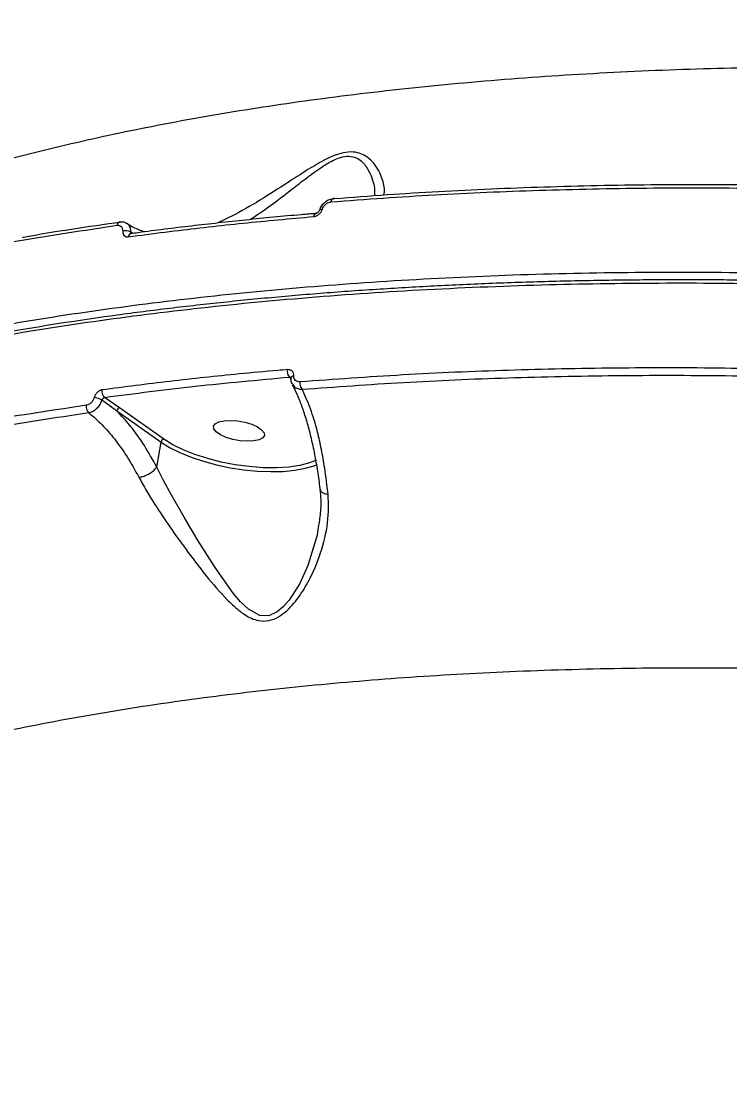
# Model space of a CAD drawing. Header units: millimetres. Extents: x -6028 to 5958, y -6064 to 4137.
# Drawn here: x -125.7 to -2.7, y -470.3 to -283.5 of the extents above; entities that cross this region are included whole.
import ezdxf

# ---------------------------------------------------------------- set-up
doc = ezdxf.new("R2010")
doc.units = ezdxf.units.MM
for name, color, linetype in [('DIKOM_ОБЪЕКТ', 7, 'Continuous'), ('DIKOM_РАЗМЕР_ЗОНА', 7, 'Continuous'), ('DIKOM_РАЗМЕР_ОБЪЕКТА', 7, 'Continuous')]:
    doc.layers.add(name, color=color, linetype=linetype)
doc.styles.add('style1', font='arial.ttf', dxfattribs={"width": 0.8})
doc.dimstyles.new('1-50', dxfattribs={"dimtxt": 300, "dimasz": 200, "dimexe": 100, "dimexo": 0, "dimgap": 100, "dimtad": 1, "dimtxsty": 'style1', "dimcen": 200, "dimclrd": 7, "dimclre": 7, "dimclrt": 7, "dimadec": 1, "dimazin": 2, "dimtfac": 1, "dimtmove": 0, "dimatfit": 2, "dimfxl": 0, "dimlwd": 25, "dimlwe": 18, "dimarcsym": 0})

# ---------------------------------------------------------------- blocks, each defined once
blk = doc.blocks.new('*D9')
at = {"layer": 'Defpoints', "color": 0, "transparency": 16777216}
for p in [(-6027.56, 1459.58), (4556.58, 1382.7), (4556.58, -5964.37)]:
    blk.add_point(p, dxfattribs=at)
at = {"layer": 'DIKOM_РАЗМЕР_ЗОНА', "color": 7, "lineweight": 18, "transparency": 16777216}
for p, q in [((-6027.56, 1459.58), (-6027.56, -6064.37)), ((4556.58, 1382.7), (4556.58, -6064.37))]:
    blk.add_line(p, q, dxfattribs=at)
at = {"layer": 'DIKOM_РАЗМЕР_ЗОНА', "color": 7, "lineweight": 25, "transparency": 16777216}
blk.add_line((-5827.56, -5964.37), (4356.58, -5964.37), dxfattribs=at)
at = {"layer": 'DIKOM_РАЗМЕР_ЗОНА', "color": 7, "transparency": 16777216}
for points in [[(-5827.56, -5931.03), (-5827.56, -5997.7), (-6027.56, -5964.37)], [(4356.58, -5931.03), (4356.58, -5997.7), (4556.58, -5964.37)]]:
    blk.add_solid(points, dxfattribs=at)
at = {"layer": 'DIKOM_РАЗМЕР_ЗОНА', "color": 7, "transparency": 16777216, "insert": (157.08, -5711.2), "char_height": 300, "attachment_point": 5, "style": 'style1'}
blk.add_mtext('10600', dxfattribs=at)
blk = doc.blocks.new('*D12')
at = {"layer": 'Defpoints', "color": 0, "transparency": 16777216}
for p in [(3056.58, 1987.9), (-4027.97, 676.5), (3056.58, -3714.77)]:
    blk.add_point(p, dxfattribs=at)
at = {"layer": 'DIKOM_РАЗМЕР_ОБЪЕКТА', "color": 7, "lineweight": 18, "transparency": 16777216}
for p, q in [((3056.58, 1987.9), (3056.58, -3814.77)), ((-4027.97, 676.5), (-4027.97, -3814.77))]:
    blk.add_line(p, q, dxfattribs=at)
at = {"layer": 'DIKOM_РАЗМЕР_ОБЪЕКТА', "color": 7, "lineweight": 25, "transparency": 16777216}
blk.add_line((-3827.97, -3714.77), (2856.58, -3714.77), dxfattribs=at)
at = {"layer": 'DIKOM_РАЗМЕР_ОБЪЕКТА', "color": 7, "transparency": 16777216}
for points in [[(-3827.97, -3681.44), (-3827.97, -3748.11), (-4027.97, -3714.77)], [(2856.58, -3681.44), (2856.58, -3748.11), (3056.58, -3714.77)]]:
    blk.add_solid(points, dxfattribs=at)
at = {"layer": 'DIKOM_РАЗМЕР_ОБЪЕКТА', "color": 7, "transparency": 16777216, "insert": (20, -3461.6), "char_height": 300, "attachment_point": 5, "style": 'style1'}
blk.add_mtext('7100', dxfattribs=at)

msp = doc.modelspace()

# ---------------------------------------------------------------- linework, layer by layer
at = {"layer": 'DIKOM_ОБЪЕКТ', "color": 7, "linetype": 'Continuous', "lineweight": 15}
for p, q in [((-106.39, -320.265), (-106.691, -320.062)), ((-106.691, -320.3), (-106.681, -320.298)), ((-79.14, -345.249), (-78.839, -345.726)), ((-108.663, -350.583), (-111.265, -348.763)), ((-109.151, -351.086), (-101.456, -356.539)), ((-100.969, -356.036), (-108.663, -350.583)), ((-102.196, -360.854), (-101.456, -356.539)), ((-74.112, -371.039), (-74.136, -371.227))]:
    msp.add_line(p, q, dxfattribs=at)
at = {"layer": 'DIKOM_ОБЪЕКТ', "color": 7, "linetype": 'Continuous', "lineweight": 15, "flags": 128}
for points in [[(-73.872, -316.197), (-73.855, -316.167), (-73.812, -316.132), (-73.745, -316.106), (-73.657, -316.09), (-73.55, -316.085), (-73.427, -316.09)], [(-108.578, -318.296), (-108.589, -318.296), (-108.626, -318.3)], [(-78.388, -345.021), (-78.518, -345.058), (-78.632, -345.105), (-78.727, -345.159), (-78.799, -345.219), (-78.848, -345.285), (-78.872, -345.353), (-78.874, -345.373)], [(-83.505, -355.384), (-83.802, -355.807), (-84.433, -356.129), (-85.347, -356.326), (-86.471, -356.381), (-87.712, -356.289), (-88.972, -356.058), (-90.147, -355.708), (-91.142, -355.265), (-91.877, -354.766), (-92.292, -354.252), (-92.354, -353.764), (-92.058, -353.341), (-91.427, -353.019), (-90.512, -352.822), (-89.389, -352.767), (-88.147, -352.859), (-86.888, -353.089), (-85.713, -353.44), (-84.717, -353.883), (-83.982, -354.382), (-83.567, -354.896), (-83.505, -355.384)], [(-101.456, -356.539), (-99.965, -357.467), (-98.216, -358.343), (-96.247, -359.148), (-94.101, -359.864), (-91.823, -360.476), (-89.463, -360.971), (-87.073, -361.338), (-84.702, -361.57), (-82.402, -361.66), (-80.223, -361.607), (-78.212, -361.414), (-76.412, -361.082), (-74.861, -360.621), (-74.338, -360.41)], [(-74.447, -359.686), (-75.654, -360.156), (-77.338, -360.582), (-79.275, -360.863), (-81.42, -360.993), (-83.721, -360.97), (-86.123, -360.793), (-88.568, -360.466), (-90.998, -359.999), (-93.355, -359.402), (-95.581, -358.688), (-97.624, -357.876), (-99.434, -356.985), (-100.969, -356.036)], [(-74.136, -371.227), (-74.329, -372.7), (-75.933, -377.948), (-77.363, -381.089), (-79.194, -383.971), (-80.164, -385.093), (-81.261, -386.02), (-82.748, -386.686), (-84.277, -386.64), (-86.268, -385.547), (-87.637, -384.251), (-88.902, -382.759), (-92.072, -378.318), (-95.108, -373.494), (-97.46, -369.581), (-99.716, -365.635), (-101.019, -363.219), (-102.198, -360.862), (-102.198, -360.86), (-102.198, -360.86)]]:
    msp.add_lwpolyline(points, dxfattribs=at)
at = {"layer": 'DIKOM_ОБЪЕКТ', "color": 7, "linetype": 'Continuous', "lineweight": 15}
for centre, radius, start, end in [((-71.304, -314.831), 0.63, 109.52961, 179.73268), ((-71.486, -314.553), 0.317, 53.44016, 95.23342), ((-74.329, -317.369), 0.614, 106.27832, 180.4803), ((-108.434, -318.918), 0.647, 107.33108, 177.8733), ((-107.594, -321.621), 1.802, 59.93614, 106.73359), ((-106.508, -320.912), 0.637, 105.87913, 178.51008), ((-78.068, -344.253), 1.464, 167.89136, 222.91461), ((-75.813, -346.386), 1.511, 168.37745, 220.26294), ((-113.274, -351.902), 3.108, 59.40869, 86.22117), ((-110.367, -347.74), 1.361, 168.49934, 228.72837), ((-113.082, -350.404), 1.381, 169.01259, 226.9172), ((-108.548, -351.183), 0.611, 100.8983, 170.80425), ((-100.853, -356.636), 0.611, 100.90121, 170.80105)]:
    msp.add_arc(centre, radius, start, end, dxfattribs=at)
for points, knots in [([(317.601, -339.173), (311.985, -337.403), (300.746, -333.862), (283.418, -328.869), (265.802, -324.126), (247.666, -319.608), (229.039, -315.335), (209.953, -311.332), (190.713, -307.666), (170.813, -304.255), (150.293, -301.146), (129.209, -298.385), (107.985, -296.046), (86.691, -294.154), (65.401, -292.73), (44.609, -291.806), (24.375, -291.374), (4.744, -291.412), (-14.627, -291.922), (-33.659, -292.923), (-52.274, -294.425), (-70.048, -296.393), (-86.939, -298.808), (-102.929, -301.644), (-118.291, -304.948), (-132.945, -308.729), (-146.821, -312.987), (-158.769, -317.322), (-168.985, -321.619), (-177.703, -325.792), (-185.802, -330.21), (-193.21, -334.868), (-199.103, -339.037), (-202.237, -341.73), (-203.395, -342.725)], [0, 0, 0, 0, 0.0295642, 0.0591639, 0.0887634, 0.1183277, 0.1491042, 0.1799209, 0.2107373, 0.2415138, 0.2749769, 0.3084656, 0.3419286, 0.3763689, 0.4108376, 0.445278, 0.4786302, 0.5120083, 0.5453605, 0.5796859, 0.6140396, 0.6483649, 0.6816381, 0.7149368, 0.7482098, 0.7824526, 0.8167234, 0.8509663, 0.8775442, 0.9041221, 0.9309122, 0.9577022, 0.9843673, 1, 1, 1, 1]), ([(-62.785, -313.668), (-62.778, -313.646), (-62.55, -312.973), (-62.786, -311.335), (-63.668, -309.121), (-64.978, -307.541), (-66.155, -306.702), (-67.334, -306.216), (-68.853, -306.086), (-70.613, -306.466), (-72.356, -307.182), (-74.515, -308.329), (-77.09, -309.937), (-80.693, -312.297), (-84.945, -314.996), (-88.848, -317.221), (-91, -318.187), (-91.61, -318.46)], [0, 0, 0, 0, 0.0039678, 0.123225, 0.2460425, 0.3220454, 0.3605916, 0.400001, 0.4453798, 0.4857427, 0.5246759, 0.5651444, 0.6359825, 0.7083665, 0.8280372, 0.9513349, 1, 1, 1, 1]), ([(-85.91, -317.843), (-85.129, -317.328), (-82.891, -315.85), (-79.709, -313.399), (-76.45, -310.852), (-74.033, -309.072), (-72.077, -307.854), (-70.542, -307.15), (-69.1, -306.799), (-67.791, -306.994), (-66.82, -307.56), (-65.862, -308.529), (-64.887, -310.307), (-64.279, -312.259), (-64.383, -313.461), (-64.411, -313.788)], [0, 0, 0, 0, 0.082589, 0.2367573, 0.3255621, 0.4141108, 0.4727105, 0.5072269, 0.5525802, 0.603867, 0.6499382, 0.6962226, 0.7898875, 0.9429076, 1, 1, 1, 1]), ([(12.206, -312.075), (5.817, -311.973), (-6.962, -311.767), (-25.754, -311.969), (-44.214, -312.557), (-59.372, -313.384), (-68.273, -314.066), (-71.297, -314.298)], [0, 0, 0, 0, 0.2203109, 0.440622, 0.6630847, 0.8855471, 1, 1, 1, 1]), ([(-71.935, -314.828), (-68.904, -314.596), (-60.039, -313.917), (-44.965, -313.093), (-26.529, -312.501), (-7.64, -312.293), (5.293, -312.501), (11.759, -312.605)], [0, 0, 0, 0, 0.1144552, 0.3347651, 0.5550769, 0.7775382, 1, 1, 1, 1]), ([(-73.863, -316.199), (-73.854, -316.161), (-73.781, -315.849), (-73.444, -315.298), (-72.809, -314.679), (-72.121, -314.309), (-71.672, -314.28), (-71.509, -314.269)], [0, 0, 0, 0, 0.0365103, 0.2989771, 0.5671613, 0.8436419, 1, 1, 1, 1]), ([(-73.427, -316.09), (-73.368, -315.942), (-73.249, -315.646), (-72.921, -315.265), (-72.522, -314.981), (-72.177, -314.856), (-71.983, -314.834), (-71.935, -314.828)], [0, 0, 0, 0, 0.2263713, 0.4527349, 0.6823745, 0.9207349, 1, 1, 1, 1]), ([(-107.145, -320.896), (-106.617, -320.824), (-103.978, -320.467), (-97.396, -319.629), (-87.256, -318.475), (-79.049, -317.741), (-74.943, -317.374)], [0, 0, 0, 0, 0.05076957, 0.25385345, 0.62669991, 1, 1, 1, 1]), ([(-106.681, -320.306), (-106.265, -320.246), (-102.827, -319.755), (-96.186, -318.948), (-86.74, -317.904), (-79.498, -317.19), (-75.365, -316.86), (-74.499, -316.791)], [0, 0, 0, 0, 0.0404045, 0.3339922, 0.6281866, 0.9221062, 1, 1, 1, 1]), ([(-74.943, -317.374), (-74.893, -317.368), (-74.696, -317.345), (-74.345, -317.215), (-73.94, -316.925), (-73.607, -316.538), (-73.487, -316.239), (-73.427, -316.09)], [0, 0, 0, 0, 0.0796222, 0.3195056, 0.5497871, 0.774868, 1, 1, 1, 1]), ([(-74.507, -316.777), (-74.49, -316.776), (-74.448, -316.774), (-74.316, -316.725), (-74.166, -316.626), (-74.031, -316.493), (-73.936, -316.352), (-73.885, -316.248), (-73.876, -316.207), (-73.874, -316.2)], [0, 0, 0, 0, 0.14333362, 0.34089364, 0.5162187, 0.69129905, 0.83799841, 0.97209059, 1, 1, 1, 1]), ([(-172.92, -332.275), (-168.093, -330.92), (-158.441, -328.209), (-142.827, -324.671), (-126.467, -321.497), (-114.876, -319.761), (-109.08, -318.894)], [0, 0, 0, 0, 0.2485963, 0.4971907, 0.7485955, 1, 1, 1, 1]), ([(-108.358, -318.356), (-114.145, -319.17), (-119.999, -319.994), (-125.482, -321.043), (-125.546, -321.055)], [0, 0, 0, 0, 0.988455, 1, 1, 1, 1]), ([(-109.08, -318.894), (-108.95, -318.89), (-108.688, -318.883), (-108.374, -319.07), (-108.166, -319.382), (-108.107, -319.686), (-108.112, -319.865), (-108.113, -319.896)], [0, 0, 0, 0, 0.2378383, 0.4755204, 0.7134818, 0.9515553, 1, 1, 1, 1]), ([(-108.623, -318.313), (-108.578, -318.303), (-108.296, -318.24), (-107.847, -318.294), (-107.526, -318.497), (-107.407, -318.573)], [0, 0, 0, 0, 0.1074489, 0.6684396, 1, 1, 1, 1]), ([(-106.691, -320.062), (-106.691, -320.011), (-106.687, -319.71), (-106.802, -319.206), (-107.073, -318.739), (-107.338, -318.609), (-107.418, -318.57)], [0, 0, 0, 0, 0.0772086, 0.4558774, 0.8341818, 1, 1, 1, 1]), ([(-107.391, -318.525), (-107.326, -318.569), (-106.654, -319.029), (-105.627, -319.536), (-104.678, -319.869), (-104.332, -319.99)], [0, 0, 0, 0, 0.0633327, 0.6590644, 1, 1, 1, 1]), ([(-108.113, -319.896), (-108.114, -319.925), (-108.118, -320.103), (-108.06, -320.407), (-107.852, -320.717), (-107.538, -320.905), (-107.276, -320.899), (-107.145, -320.896)], [0, 0, 0, 0, 0.047945, 0.2856114, 0.5236231, 0.7617368, 1, 1, 1, 1]), ([(-106.642, -320.271), (-106.653, -320.256), (-106.686, -320.21), (-106.694, -320.13), (-106.692, -320.072), (-106.691, -320.062)], [0, 0, 0, 0, 0.2948218, 0.8819007, 1, 1, 1, 1]), ([(378.45, -402.651), (374.731, -401.127), (364.638, -396.99), (347.546, -390.485), (327.048, -383.24), (305.918, -376.34), (284.271, -369.813), (262.2, -363.691), (239.774, -357.996), (217.022, -352.747), (193.988, -347.944), (170.747, -343.597), (147.407, -339.725), (124.077, -336.349), (100.83, -333.483), (77.706, -331.141), (54.742, -329.318), (32.008, -328.015), (9.608, -327.236), (-12.352, -326.986), (-33.8, -327.271), (-54.688, -328.102), (-74.993, -329.465), (-94.659, -331.352), (-113.593, -333.753), (-131.707, -336.658), (-148.936, -340.062), (-165.234, -343.97), (-180.592, -348.366), (-194.97, -353.23), (-208.304, -358.541), (-220.531, -364.273), (-231.08, -370.128), (-240.121, -376.036), (-247.828, -381.934), (-254.64, -388.112), (-260.53, -394.543), (-265.451, -401.166), (-269.389, -407.965), (-272.119, -414.186), (-273.293, -418.197), (-273.771, -419.832)], [0, 0, 0, 0, 0.0156529, 0.0424899, 0.0694117, 0.0963763, 0.1233412, 0.1502628, 0.1770999, 0.203937, 0.2308587, 0.2578234, 0.2847881, 0.3117098, 0.3385469, 0.365384, 0.3923057, 0.4192703, 0.4462351, 0.4731568, 0.4999939, 0.526831, 0.5537526, 0.5807174, 0.607682, 0.6346038, 0.6614408, 0.6882778, 0.7151994, 0.7421643, 0.7691288, 0.7960504, 0.8228877, 0.8459668, 0.8691684, 0.8923974, 0.9156265, 0.9388283, 0.9615881, 0.9843482, 1, 1, 1, 1]), ([(-266.97, -405.087), (-266.744, -404.695), (-265.767, -402.996), (-263.731, -400.067), (-260.86, -396.306), (-257.668, -392.632), (-254.183, -389.038), (-250.397, -385.523), (-246.31, -382.087), (-241.921, -378.73), (-237.227, -375.45), (-232.232, -372.25), (-226.953, -369.141), (-221.41, -366.135), (-215.621, -363.242), (-209.586, -360.463), (-203.307, -357.795), (-196.781, -355.238), (-190.006, -352.791), (-182.981, -350.452), (-175.703, -348.221), (-168.172, -346.097), (-160.383, -344.08), (-152.336, -342.171), (-144.052, -340.373), (-135.564, -338.694), (-126.903, -337.141), (-118.081, -335.716), (-109.093, -334.417), (-99.936, -333.244), (-90.608, -332.195), (-81.106, -331.27), (-71.427, -330.47), (-61.569, -329.793), (-51.529, -329.24), (-41.302, -328.811), (-30.907, -328.506), (-20.39, -328.329), (-9.788, -328.279), (0.881, -328.356), (11.629, -328.56), (22.455, -328.891), (33.36, -329.347), (44.343, -329.93), (55.406, -330.64), (66.546, -331.474), (77.765, -332.44), (87.452, -333.36), (93.41, -334.006), (95.59, -334.243)], [0, 0, 0, 0, 0.0065123, 0.0281706, 0.0497975, 0.0714171, 0.0930499, 0.114713, 0.1364283, 0.1582176, 0.1801028, 0.2021063, 0.2241799, 0.2461684, 0.2680461, 0.289839, 0.3115723, 0.3332693, 0.3549552, 0.376652, 0.3983781, 0.4201579, 0.4420163, 0.4639776, 0.4860359, 0.5080613, 0.5299548, 0.5517546, 0.5734856, 0.5951723, 0.61684, 0.6385133, 0.6602096, 0.6819528, 0.7037675, 0.7256785, 0.7477042, 0.7697337, 0.7916105, 0.8134164, 0.8351693, 0.8568869, 0.8785872, 0.9002874, 0.9220017, 0.9437456, 0.9655365, 0.9873923, 1, 1, 1, 1]), ([(-266.937, -405.417), (-266.04, -403.899), (-263.595, -399.764), (-258.168, -393.264), (-250.752, -385.926), (-241.943, -378.895), (-232.011, -372.308), (-220.995, -366.181), (-208.985, -360.515), (-195.783, -355.218), (-181.385, -350.325), (-165.813, -345.864), (-149.408, -341.931), (-132.248, -338.529), (-114.423, -335.647), (-95.643, -333.238), (-75.932, -331.331), (-55.338, -329.945), (-34.562, -329.12), (-13.71, -328.825), (7.118, -329.017), (28.51, -329.694), (50.42, -330.875), (72.788, -332.566), (95.43, -334.76), (118.283, -337.461), (141.275, -340.661), (164.482, -344.377), (187.831, -348.619), (211.243, -353.384), (234.201, -358.569), (256.639, -364.143), (278.5, -370.073), (300.141, -376.454), (321.478, -383.284), (342.412, -390.554), (361.333, -397.628), (372.983, -402.379), (378.136, -404.481)], [0, 0, 0, 0, 0.0162447, 0.0442545, 0.0730775, 0.1019241, 0.1307473, 0.1587571, 0.1867882, 0.2147977, 0.2436209, 0.2724675, 0.3012907, 0.3293004, 0.3573315, 0.3853411, 0.4141644, 0.443011, 0.4718342, 0.4988352, 0.5258556, 0.5528568, 0.580584, 0.6083321, 0.6360593, 0.664069, 0.6921002, 0.7201099, 0.7489331, 0.7777799, 0.8066031, 0.8346129, 0.862644, 0.8906537, 0.9194769, 0.9483237, 0.9771469, 1, 1, 1, 1]), ([(6.397, -343.877), (3.063, -343.813), (-6.687, -343.626), (-22.607, -343.622), (-41.248, -344.011), (-59.55, -344.786), (-71.379, -345.65), (-77.294, -346.082)], [0, 0, 0, 0, 0.1144538, 0.3347656, 0.5550755, 0.7775378, 1, 1, 1, 1]), ([(-79.499, -343.946), (-80.06, -343.993), (-82.867, -344.232), (-89.738, -344.865), (-99.988, -345.942), (-107.795, -346.96), (-111.701, -347.469)], [0, 0, 0, 0, 0.0507688, 0.2538561, 0.6266985, 1, 1, 1, 1]), ([(-111.265, -348.763), (-106.044, -348.088), (-95.591, -346.736), (-84.627, -345.745), (-79.14, -345.249)], [0, 0, 0, 0, 0.4994489, 1, 1, 1, 1]), ([(-78.388, -345.021), (-78.401, -344.854), (-78.427, -344.532), (-78.684, -344.176), (-79.046, -343.955), (-79.348, -343.949), (-79.499, -343.946)], [0, 0, 0, 0, 0.2592471, 0.502173, 0.751152, 1, 1, 1, 1]), ([(-79.14, -345.249), (-79.099, -345.237), (-79.019, -345.213), (-78.929, -345.236), (-78.896, -345.292), (-78.885, -345.311)], [0, 0, 0, 0, 0.405355, 0.7918954, 1, 1, 1, 1]), ([(-78.599, -346.459), (-78.631, -346.418), (-78.814, -346.179), (-78.902, -345.778), (-78.857, -345.448), (-78.847, -345.375)], [0, 0, 0, 0, 0.1390299, 0.8095955, 1, 1, 1, 1]), ([(-78.876, -345.381), (-78.876, -345.364), (-78.873, -345.312), (-78.884, -345.297), (-78.882, -345.302), (-78.882, -345.302)], [0, 0, 0, 0, 0.3216666, 0.9823275, 1, 1, 1, 1]), ([(-77.294, -346.082), (-77.442, -346.078), (-77.74, -346.071), (-78.099, -345.855), (-78.331, -345.515), (-78.391, -345.208), (-78.388, -345.04), (-78.388, -345.021)], [0, 0, 0, 0, 0.2486963, 0.4975265, 0.7389536, 0.9703488, 1, 1, 1, 1]), ([(-76.967, -347.363), (-71.123, -346.936), (-59.436, -346.082), (-41.242, -345.304), (-22.59, -344.909), (-6.584, -344.912), (3.207, -345.099), (6.533, -345.163)], [0, 0, 0, 0, 0.2203096, 0.4406211, 0.6630835, 0.8855453, 1, 1, 1, 1]), ([(-73.794, -364.817), (-73.815, -364.628), (-73.951, -363.37), (-74.287, -361.175), (-74.803, -358.26), (-75.406, -355.528), (-76.08, -352.995), (-76.816, -350.69), (-77.601, -348.672), (-78.219, -347.296), (-78.569, -346.697), (-78.642, -346.572)], [0, 0, 0, 0, 0.0232683, 0.1552472, 0.2886798, 0.4233779, 0.558985, 0.6949888, 0.8304989, 0.964732, 1, 1, 1, 1]), ([(-78.555, -346.516), (-78.484, -346.639), (-78.292, -346.97), (-77.731, -347.296), (-77.221, -347.341), (-76.967, -347.363)], [0, 0, 0, 0, 0.22864823, 0.61605351, 1, 1, 1, 1]), ([(-72.439, -365.637), (-72.623, -364.079), (-72.946, -361.333), (-73.586, -357.757), (-74.385, -354.212), (-75.475, -350.527), (-76.466, -348.425), (-76.967, -347.363)], [0, 0, 0, 0, 0.2022592, 0.3564054, 0.5119891, 0.7532486, 1, 1, 1, 1]), ([(-113.069, -348.801), (-113.127, -348.957), (-113.244, -349.27), (-113.563, -349.68), (-113.945, -349.985), (-114.251, -350.11), (-114.411, -350.136), (-114.438, -350.141)], [0, 0, 0, 0, 0.2377156, 0.4754825, 0.7137191, 0.9520139, 1, 1, 1, 1]), ([(-114.026, -351.413), (-113.98, -351.406), (-113.709, -351.365), (-113.191, -351.165), (-112.541, -350.669), (-111.996, -349.998), (-111.793, -349.484), (-111.692, -349.226)], [0, 0, 0, 0, 0.0479677, 0.2861506, 0.5242822, 0.7620876, 1, 1, 1, 1]), ([(-111.701, -347.469), (-111.728, -347.473), (-111.89, -347.499), (-112.196, -347.623), (-112.577, -347.926), (-112.895, -348.333), (-113.011, -348.645), (-113.069, -348.801)], [0, 0, 0, 0, 0.0488348, 0.2870416, 0.5249744, 0.7625271, 1, 1, 1, 1]), ([(-111.692, -349.226), (-111.674, -349.174), (-111.638, -349.068), (-111.539, -348.928), (-111.42, -348.821), (-111.324, -348.776), (-111.274, -348.765), (-111.265, -348.763)], [0, 0, 0, 0, 0.2368211, 0.4744519, 0.712447, 0.9510695, 1, 1, 1, 1]), ([(-111.692, -349.226), (-110.955, -349.756), (-110.103, -350.369), (-109.264, -351), (-109.151, -351.086)], [0, 0, 0, 0, 0.8649317, 1, 1, 1, 1]), ([(-114.438, -350.141), (-120.169, -350.997), (-131.632, -352.711), (-147.943, -355.862), (-163.631, -359.404), (-173.394, -362.143), (-178.276, -363.513)], [0, 0, 0, 0, 0.248595, 0.4971894, 0.7485929, 1, 1, 1, 1]), ([(-102.196, -360.854), (-102.9, -359.591), (-104.317, -357.048), (-106.662, -353.773), (-108.339, -351.962), (-109.151, -351.086)], [0, 0, 0, 0, 0.3372133, 0.6791268, 1, 1, 1, 1]), ([(-177.716, -364.755), (-172.901, -363.403), (-163.271, -360.699), (-147.693, -357.172), (-131.372, -354.007), (-119.808, -352.278), (-114.026, -351.413)], [0, 0, 0, 0, 0.24859464, 0.4971898, 0.74859563, 1, 1, 1, 1]), ([(-114.026, -351.413), (-113.997, -351.436), (-113.209, -352.074), (-111.681, -353.476), (-109.468, -356.008), (-107.297, -359.02), (-105.972, -361.42), (-105.304, -362.628)], [0, 0, 0, 0, 0.00890108, 0.24178401, 0.47727482, 0.73681914, 1, 1, 1, 1]), ([(-105.304, -362.628), (-105.266, -362.625), (-105.099, -362.607), (-104.678, -362.525), (-104.011, -362.294), (-103.263, -361.886), (-102.608, -361.387), (-102.335, -361.036), (-102.198, -360.86)], [0, 0, 0, 0, 0.0350569, 0.1552757, 0.3664565, 0.5776371, 0.7888313, 1, 1, 1, 1]), ([(-102.198, -360.86), (-102.198, -360.859), (-102.197, -360.857), (-102.196, -360.855), (-102.196, -360.854)], [0, 0, 0, 0, 0.6799797, 1, 1, 1, 1]), ([(-105.304, -362.628), (-104.88, -363.404), (-104.03, -364.955), (-102.235, -367.84), (-99.966, -371.237), (-96.975, -375.398), (-93.687, -379.757), (-90.756, -383.148), (-88.469, -385.341), (-86.707, -386.695), (-84.79, -387.61), (-82.74, -387.639), (-80.658, -386.782), (-78.537, -384.846), (-76.548, -382.09), (-74.616, -378.384), (-73.022, -373.857), (-72.266, -369.322), (-72.394, -366.606), (-72.439, -365.637)], [0, 0, 0, 0, 0.0447749, 0.0895819, 0.1609583, 0.2324491, 0.3238535, 0.4152091, 0.4505983, 0.4859268, 0.5329394, 0.5664215, 0.5998012, 0.6530901, 0.7108099, 0.7686682, 0.8592852, 0.9497914, 1, 1, 1, 1]), ([(-74.028, -371.052), (-73.908, -370.203), (-73.66, -368.444), (-73.61, -366.355), (-73.773, -365.147), (-73.817, -364.821)], [0, 0, 0, 0, 0.4055583, 0.8394267, 1, 1, 1, 1]), ([(-72.439, -365.637), (-72.465, -365.633), (-72.729, -365.591), (-73.183, -365.459), (-73.643, -365.176), (-73.729, -364.932), (-73.771, -364.812)], [0, 0, 0, 0, 0.0353141, 0.3540934, 0.6846344, 1, 1, 1, 1]), ([(-233.534, -458.358), (-231.663, -456.094), (-227.921, -451.565), (-220.906, -445.147), (-212.817, -438.97), (-203.529, -433.092), (-193.073, -427.535), (-181.674, -422.422), (-169.394, -417.761), (-156.313, -413.55), (-142.217, -409.718), (-127.114, -406.299), (-111.031, -403.312), (-94.319, -400.824), (-77.05, -398.833), (-59.306, -397.324), (-40.802, -396.274), (-21.572, -395.708), (-1.667, -395.638), (18.488, -396.068), (38.817, -396.986), (59.246, -398.368), (80.094, -400.238), (101.306, -402.611), (122.814, -405.49), (144.165, -408.817), (165.29, -412.57), (186.128, -416.722), (206.996, -421.336), (227.824, -426.418), (248.538, -431.959), (267.266, -437.435), (284.091, -442.71), (294.015, -446.077), (298.982, -447.762)], [0, 0, 0, 0, 0.0311783, 0.062381, 0.0935592, 0.1256441, 0.1577549, 0.1898399, 0.2210202, 0.2522242, 0.2834047, 0.3154898, 0.3476008, 0.379686, 0.410889, 0.4421159, 0.4733189, 0.5054255, 0.5375585, 0.5696653, 0.6009195, 0.6321979, 0.6634522, 0.69561, 0.727794, 0.759952, 0.7912842, 0.8226405, 0.8539729, 0.886209, 0.9184711, 0.9507073, 0.9753305, 1, 1, 1, 1])]:
    msp.add_open_spline(points, degree=3, knots=knots, dxfattribs=at)

# ---------------------------------------------------------------- dimensions: what is measured, and where the dimension line sits
at = {"layer": 'DIKOM_РАЗМЕР_ЗОНА'}
dim = msp.add_linear_dim(base=(4556.575, -5964.368), p1=(-6027.562, 1459.576), p2=(4556.575, 1382.704), text='10600', dimstyle='1-50', dxfattribs=at)
dim.commit()
dim.dimension.update_dxf_attribs({"geometry": '*D9', "text_midpoint": (157.08, -5964.368), "dimtype": 160})
at = {"layer": 'DIKOM_РАЗМЕР_ОБЪЕКТА'}
dim = msp.add_linear_dim(base=(3056.575, -3714.774), p1=(-4027.972, 676.501), p2=(3056.575, 1987.897), text='7100', dimstyle='1-50', dxfattribs=at)
dim.commit()
dim.dimension.update_dxf_attribs({"geometry": '*D12', "text_midpoint": (20, -3714.774), "dimtype": 160})

doc.saveas('drawing.dxf')
